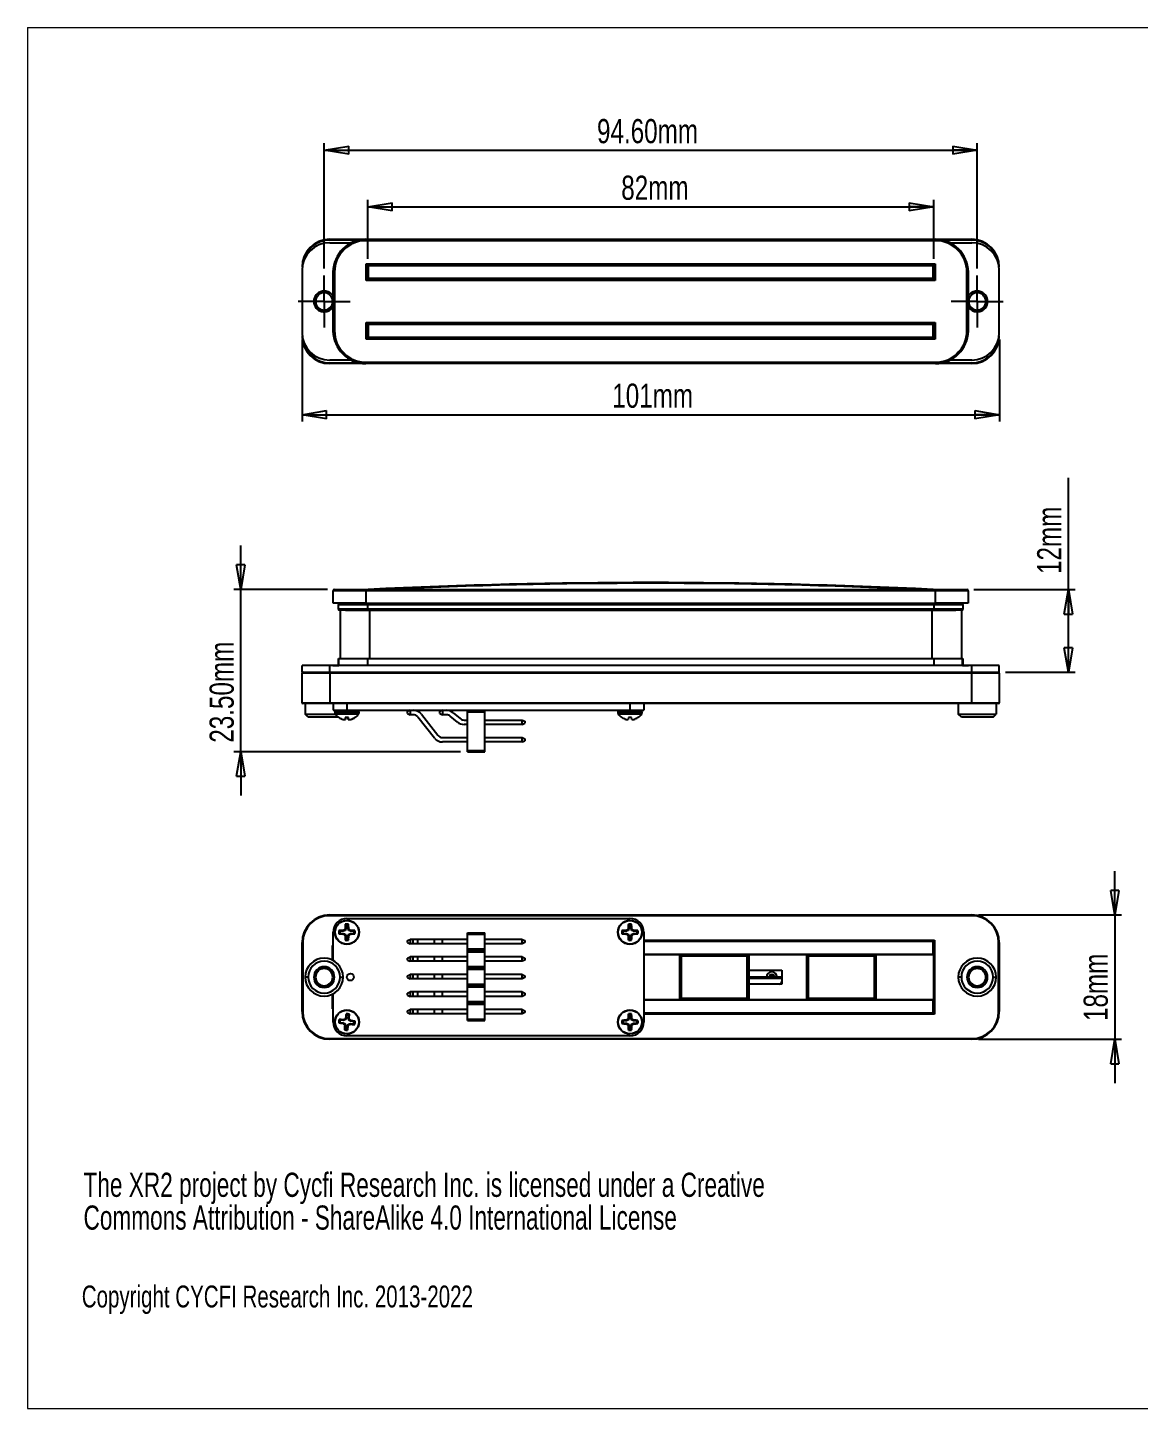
# Model space of a CAD drawing. Header units: millimetres. Extents: x 5 to 292, y 4 to 204.
# Drawn here: x 4.9 to 165.8, y 4.5 to 204.5 of the extents above; entities that cross this region are included whole.
import ezdxf

# ---------------------------------------------------------------- set-up
doc = ezdxf.new("R2010")
doc.units = ezdxf.units.MM
doc.layers.add('LAYER_1', color=179, linetype='Continuous')
doc.styles.add('SLDTEXTSTYLE0', font='TXT', dxfattribs={"width": 0.7})
doc.styles.add('SLDTEXTSTYLE1', font='TXT', dxfattribs={"width": 0.75})
doc.dimstyles.new('SLDDIMSTYLE0', dxfattribs={"dimtxt": 3.5, "dimasz": 3.556, "dimexe": 0, "dimexo": 0.0625, "dimgap": 0.875, "dimtad": 1, "dimrnd": 1e-09, "dimzin": 4, "dimdsep": 46, "dimtxsty": 'SLDTEXTSTYLE1', "dimblk1": 'CLOSED', "dimblk2": 'CLOSED', "dimsah": 1, "dimcen": 0.09, "dimadec": 0, "dimazin": 1, "dimtfac": 1, "dimtmove": 0, "dimatfit": 0, "dimldrblk": 'CLOSED', "dimfxl": 1, "dimfrac": 2, "dimtolj": 1, "dimtzin": 12, "dimarcsym": 0})
doc.dimstyles.new('SLDDIMSTYLE1', dxfattribs={"dimtxt": 3.5, "dimasz": 3.556, "dimexe": 0, "dimexo": 0.0625, "dimgap": 0.875, "dimtad": 1, "dimrnd": 1e-09, "dimzin": 12, "dimdsep": 46, "dimtxsty": 'SLDTEXTSTYLE1', "dimblk1": 'CLOSED', "dimblk2": 'CLOSED', "dimsah": 1, "dimcen": 0.09, "dimadec": 0, "dimazin": 3, "dimtfac": 1, "dimtofl": 0, "dimtmove": 0, "dimatfit": 3, "dimldrblk": 'CLOSED', "dimfxl": 1, "dimfrac": 2, "dimtolj": 1, "dimtzin": 12, "dimarcsym": 0})
doc.dimstyles.new('SLDDIMSTYLE2', dxfattribs={"dimtxt": 3.5, "dimasz": 3.556, "dimexe": 0, "dimexo": 0.0625, "dimgap": 0.875, "dimtad": 1, "dimrnd": 1e-09, "dimzin": 4, "dimdsep": 46, "dimtxsty": 'SLDTEXTSTYLE1', "dimblk1": 'CLOSED', "dimblk2": 'CLOSED', "dimsah": 1, "dimcen": 0.09, "dimadec": 0, "dimazin": 1, "dimtfac": 1, "dimtofl": 0, "dimtmove": 0, "dimatfit": 3, "dimldrblk": 'CLOSED', "dimfxl": 1, "dimfrac": 2, "dimtolj": 1, "dimtzin": 12, "dimarcsym": 0})
doc.dimstyles.new('SLDDIMSTYLE3', dxfattribs={"dimtxt": 3.5, "dimasz": 3.556, "dimexe": 0, "dimexo": 0.0625, "dimgap": 0.875, "dimtad": 1, "dimrnd": 1e-09, "dimzin": 12, "dimdsep": 46, "dimtxsty": 'SLDTEXTSTYLE1', "dimblk1": 'CLOSED', "dimblk2": 'CLOSED', "dimsah": 1, "dimcen": 0.09, "dimadec": 0, "dimazin": 3, "dimtfac": 1, "dimtmove": 0, "dimatfit": 0, "dimldrblk": 'CLOSED', "dimfxl": 1, "dimfrac": 2, "dimtolj": 1, "dimtzin": 12, "dimarcsym": 0})

# ---------------------------------------------------------------- blocks, each defined once
blk = doc.blocks.new('SW_NOTE_0')
at = {"layer": 'LAYER_1', "color": 0, "char_height": 3.5, "attachment_point": 1, "style": 'SLDTEXTSTYLE0'}
for s, insert in [('The XR2 project by Cycfi Research Inc. is licensed under a Creative', (0, 4.51)), ('Commons Attribution - ShareAlike 4.0 International License', (0, -0.24))]:
    blk.add_mtext(s, dxfattribs=dict(at, insert=insert))
blk = doc.blocks.new('_Closed')
at = {"color": 0, "linetype": 'ByBlock', "lineweight": -2}
for p, q in [((-1, 0.166667), (0, 0)), ((-1, 0.166667), (-1, -0.166667)), ((0, 0), (-1, -0.166667)), ((0, 0), (-1, 0))]:
    blk.add_line(p, q, dxfattribs=at)
blk = doc.blocks.new('_D')
at = {"layer": 'LAYER_1'}
for p, q in [((35.79, 123.1), (35.79, 129.45)), ((48.38, 123.1), (34.79, 123.1)), ((35.79, 99.6), (35.79, 123.1)), ((67.65, 99.6), (34.79, 99.6)), ((35.79, 99.6), (35.79, 93.25))]:
    blk.add_line(p, q, dxfattribs=at)
at = {"layer": 'LAYER_1', "xscale": 3.556, "yscale": 3.556}
for p, rotation in [((35.79, 123.1), 270), ((35.79, 99.6), 90)]:
    blk.add_blockref('_Closed', p, dxfattribs=dict(at, rotation=rotation))
at = {"layer": 'LAYER_1', "insert": (31.28, 100.9), "char_height": 3.5, "attachment_point": 1, "rotation": 90, "style": 'SLDTEXTSTYLE1'}
blk.add_mtext('23.50mm', dxfattribs=at)
blk = doc.blocks.new('_D_1')
at = {"layer": 'LAYER_1'}
for p, q in [((155.68, 123.1), (155.68, 139.26)), ((141.98, 123.1), (156.68, 123.1)), ((155.68, 111.1), (155.68, 123.1)), ((146.58, 111.1), (156.68, 111.1))]:
    blk.add_line(p, q, dxfattribs=at)
at = {"layer": 'LAYER_1', "xscale": 3.556, "yscale": 3.556}
for p, rotation in [((155.68, 123.1), 90), ((155.68, 111.1), 270)]:
    blk.add_blockref('_Closed', p, dxfattribs=dict(at, rotation=rotation))
at = {"layer": 'LAYER_1', "insert": (151.16, 125.34), "char_height": 3.5, "attachment_point": 1, "rotation": 90, "style": 'SLDTEXTSTYLE1'}
blk.add_mtext('12mm', dxfattribs=at)
blk = doc.blocks.new('_D_2')
at = {"layer": 'LAYER_1'}
for p, q in [((47.88, 169.57), (47.88, 187.73)), ((47.88, 186.73), (142.48, 186.73)), ((142.48, 169.57), (142.48, 187.73))]:
    blk.add_line(p, q, dxfattribs=at)
at = {"layer": 'LAYER_1', "xscale": 3.556, "yscale": 3.556, "rotation": 180}
blk.add_blockref('_Closed', (47.88, 186.73, -4.2), dxfattribs=at)
at = {"layer": 'LAYER_1', "xscale": 3.556, "yscale": 3.556}
blk.add_blockref('_Closed', (142.48, 186.73, -4.2), dxfattribs=at)
at = {"layer": 'LAYER_1', "insert": (87.4, 191.24), "char_height": 3.5, "attachment_point": 1, "style": 'SLDTEXTSTYLE1'}
blk.add_mtext('94.60mm', dxfattribs=at)
blk = doc.blocks.new('_D_3')
at = {"layer": 'LAYER_1'}
for p, q in [((54.18, 170.97), (54.18, 179.53)), ((54.18, 178.53), (136.18, 178.53)), ((136.18, 170.97), (136.18, 179.53))]:
    blk.add_line(p, q, dxfattribs=at)
at = {"layer": 'LAYER_1', "xscale": 3.556, "yscale": 3.556, "rotation": 180}
blk.add_blockref('_Closed', (54.18, 178.53, -4.2), dxfattribs=at)
at = {"layer": 'LAYER_1', "xscale": 3.556, "yscale": 3.556}
blk.add_blockref('_Closed', (136.18, 178.53, -4.2), dxfattribs=at)
at = {"layer": 'LAYER_1', "insert": (90.91, 183.04), "char_height": 3.5, "attachment_point": 1, "style": 'SLDTEXTSTYLE1'}
blk.add_mtext('82mm', dxfattribs=at)
blk = doc.blocks.new('_D_4')
at = {"layer": 'LAYER_1'}
for p, q in [((44.68, 159.32), (44.68, 147.41)), ((145.68, 159.32), (145.68, 147.41)), ((44.68, 148.41), (145.68, 148.41))]:
    blk.add_line(p, q, dxfattribs=at)
at = {"layer": 'LAYER_1', "xscale": 3.556, "yscale": 3.556, "rotation": 180}
blk.add_blockref('_Closed', (44.68, 148.41, -4.2), dxfattribs=at)
at = {"layer": 'LAYER_1', "xscale": 3.556, "yscale": 3.556}
blk.add_blockref('_Closed', (145.68, 148.41, -4.2), dxfattribs=at)
at = {"layer": 'LAYER_1', "insert": (89.61, 152.92), "char_height": 3.5, "attachment_point": 1, "style": 'SLDTEXTSTYLE1'}
blk.add_mtext('101mm', dxfattribs=at)
blk = doc.blocks.new('SW_CENTERMARKSYMBOL_0')
at = {"layer": 'LAYER_1', "color": 0}
for p, q in [((0, 2.5), (0, 3.75)), ((0, 0), (0, 2.5)), ((-2.5, 0), (-3.75, 0)), ((0, 0), (-2.5, 0)), ((0, 0), (0, -2.5)), ((0, 0), (2.5, 0)), ((2.5, 0), (3.75, 0)), ((0, -2.5), (0, -3.75))]:
    blk.add_line(p, q, dxfattribs=at)
blk = doc.blocks.new('SW_CENTERMARKSYMBOL_1')
at = {"layer": 'LAYER_1', "color": 0}
for p, q in [((0, 2.5), (0, 3.75)), ((0, 0), (0, 2.5)), ((-2.5, 0), (-3.75, 0)), ((0, 0), (-2.5, 0)), ((0, 0), (0, -2.5)), ((0, 0), (2.5, 0)), ((2.5, 0), (3.75, 0)), ((0, -2.5), (0, -3.75))]:
    blk.add_line(p, q, dxfattribs=at)
blk = doc.blocks.new('_D_5')
at = {"layer": 'LAYER_1'}
for p, q in [((162.4, 75.95), (162.4, 82.3)), ((142.68, 75.95), (163.4, 75.95)), ((162.4, 75.95), (162.4, 57.95)), ((142.68, 57.95), (163.4, 57.95)), ((162.4, 57.95), (162.4, 51.6))]:
    blk.add_line(p, q, dxfattribs=at)
at = {"layer": 'LAYER_1', "xscale": 3.556, "yscale": 3.556}
for p, rotation in [((162.4, 75.95, 4.2), 270), ((162.4, 57.95, 4.2), 90)]:
    blk.add_blockref('_Closed', p, dxfattribs=dict(at, rotation=rotation))
at = {"layer": 'LAYER_1', "insert": (157.89, 60.59), "char_height": 3.5, "attachment_point": 1, "rotation": 90, "style": 'SLDTEXTSTYLE1'}
blk.add_mtext('18mm', dxfattribs=at)

msp = doc.modelspace()

# ---------------------------------------------------------------- linework, layer by layer
at = {"color": 7, "linetype": 'Continuous', "lineweight": 18}
for p, q in [((4.92, 204.48), (291.92, 204.48)), ((4.92, 204.48), (4.92, 4.48)), ((4.92, 4.48), (291.92, 4.48))]:
    msp.add_line(p, q, dxfattribs=at)
at = {"color": 7, "linetype": 'Continuous', "lineweight": 25}
for p, q in [((48.676, 173.817), (48.676, 173.717)), ((48.676, 173.817), (53.926, 173.817)), ((48.676, 173.317), (51.805, 173.317)), ((53.926, 173.817), (136.426, 173.817)), ((53.926, 173.817), (53.926, 173.617)), ((136.426, 173.617), (53.926, 173.617)), ((136.426, 173.817), (136.426, 173.617)), ((136.426, 173.817), (141.676, 173.817)), ((138.547, 173.317), (141.676, 173.317)), ((141.676, 173.817), (141.676, 173.717)), ((53.976, 167.867), (53.976, 170.267)), ((53.976, 170.267), (136.376, 170.267)), ((53.976, 170.267), (54.176, 170.067)), ((54.276, 170.067), (54.176, 170.067)), ((54.176, 170.067), (54.176, 169.967)), ((54.276, 170.067), (136.076, 170.067)), ((136.176, 170.067), (136.076, 170.067)), ((136.376, 170.267), (136.176, 170.067)), ((136.176, 169.967), (136.176, 170.067)), ((136.376, 170.267), (136.376, 167.867)), ((44.676, 169.317), (44.676, 160.317)), ((49.176, 169.067), (49.376, 169.067)), ((49.176, 160.567), (49.176, 169.067)), ((49.376, 169.067), (49.376, 160.567)), ((54.176, 168.067), (53.976, 167.867)), ((54.271, 169.967), (54.176, 169.967)), ((54.176, 168.167), (54.176, 169.967)), ((54.176, 168.167), (54.176, 168.067)), ((54.271, 168.167), (54.176, 168.167)), ((54.176, 168.067), (54.276, 168.067)), ((136.081, 169.967), (54.271, 169.967)), ((54.271, 169.967), (54.271, 168.167)), ((54.271, 168.167), (136.081, 168.167)), ((136.076, 168.067), (54.276, 168.067)), ((136.076, 168.067), (136.176, 168.067)), ((136.081, 168.167), (136.081, 169.967)), ((136.176, 169.967), (136.081, 169.967)), ((136.176, 168.167), (136.081, 168.167)), ((136.176, 169.967), (136.176, 168.167)), ((136.176, 168.067), (136.176, 168.167)), ((136.176, 168.067), (136.376, 167.867)), ((140.976, 160.567), (140.976, 169.067)), ((140.976, 169.067), (141.176, 169.067)), ((141.176, 169.067), (141.176, 160.567)), ((145.676, 160.317), (145.676, 169.317)), ((136.376, 167.867), (53.976, 167.867)), ((46.376, 164.817), (46.376, 164.817)), ((143.976, 164.817), (143.976, 164.817)), ((49.176, 160.567), (49.376, 160.567)), ((53.976, 159.367), (53.976, 161.767)), ((53.976, 161.767), (136.376, 161.767)), ((53.976, 161.767), (54.176, 161.567)), ((54.176, 161.567), (54.176, 161.467)), ((54.276, 161.567), (54.176, 161.567)), ((54.176, 161.467), (54.271, 161.467)), ((54.176, 159.667), (54.176, 161.467)), ((54.271, 161.467), (54.271, 159.667)), ((136.081, 161.467), (54.271, 161.467)), ((54.276, 161.567), (136.076, 161.567)), ((136.176, 161.567), (136.076, 161.567)), ((136.081, 159.667), (136.081, 161.467)), ((136.081, 161.467), (136.176, 161.467)), ((136.376, 161.767), (136.176, 161.567)), ((136.176, 161.467), (136.176, 161.567)), ((136.176, 161.467), (136.176, 159.667)), ((136.376, 161.767), (136.376, 159.367)), ((140.976, 160.567), (141.176, 160.567)), ((54.176, 159.567), (53.976, 159.367)), ((136.376, 159.367), (53.976, 159.367)), ((54.176, 159.667), (54.176, 159.567)), ((54.176, 159.667), (54.271, 159.667)), ((54.176, 159.567), (54.276, 159.567)), ((54.271, 159.667), (136.081, 159.667)), ((136.076, 159.567), (54.276, 159.567)), ((136.076, 159.567), (136.176, 159.567)), ((136.081, 159.667), (136.176, 159.667)), ((136.176, 159.567), (136.176, 159.667)), ((136.176, 159.567), (136.376, 159.367)), ((51.805, 156.317), (48.676, 156.317)), ((53.926, 156.017), (136.426, 156.017)), ((53.926, 156.017), (53.926, 155.817)), ((136.426, 156.017), (136.426, 155.817)), ((141.676, 156.317), (138.547, 156.317)), ((48.676, 155.917), (48.676, 155.817)), ((53.926, 155.817), (48.676, 155.817)), ((136.426, 155.817), (53.926, 155.817)), ((141.676, 155.817), (136.426, 155.817)), ((141.676, 155.917), (141.676, 155.817)), ((49.176, 121.096), (49.176, 122.896)), ((53.926, 122.896), (49.176, 122.896)), ((49.376, 123.096), (53.926, 123.096)), ((53.926, 123.096), (136.426, 123.096)), ((53.926, 123.096), (53.926, 122.896)), ((53.926, 122.896), (53.926, 121.096)), ((136.426, 122.896), (53.926, 122.896)), ((136.426, 123.096), (136.426, 122.896)), ((136.426, 123.096), (140.976, 123.096)), ((136.426, 121.096), (136.426, 122.896)), ((141.176, 122.896), (136.426, 122.896)), ((141.176, 122.896), (141.176, 121.096)), ((53.926, 121.096), (49.176, 121.096)), ((49.926, 120.896), (49.926, 120.296)), ((50.981, 120.096), (50.126, 120.096)), ((50.176, 120.096), (50.176, 113.106)), ((50.981, 120.096), (54.426, 120.096)), ((53.926, 121.096), (136.426, 121.096)), ((54.176, 121.096), (54.176, 120.896)), ((136.176, 120.896), (54.176, 120.896)), ((54.176, 120.896), (54.176, 120.296)), ((54.176, 120.296), (136.176, 120.296)), ((54.176, 120.096), (54.176, 120.296)), ((54.426, 120.096), (54.426, 113.096)), ((54.426, 120.096), (135.926, 120.096)), ((135.926, 120.096), (135.926, 113.096)), ((135.926, 120.096), (139.371, 120.096)), ((136.176, 120.896), (136.176, 121.096)), ((136.176, 120.896), (136.176, 120.296)), ((136.176, 120.296), (136.176, 120.096)), ((141.176, 121.096), (136.426, 121.096)), ((140.226, 120.096), (139.371, 120.096)), ((140.176, 120.096), (140.176, 113.106)), ((140.426, 120.296), (140.426, 120.896)), ((44.676, 111.096), (44.676, 112.096)), ((48.676, 112.096), (44.676, 112.096)), ((48.676, 111.096), (48.676, 112.096)), ((141.676, 112.096), (48.676, 112.096)), ((49.126, 112.106), (49.126, 112.096)), ((49.126, 112.106), (49.926, 112.106)), ((49.926, 112.106), (50.021, 112.106)), ((49.943, 112.106), (49.943, 113.106)), ((49.943, 113.106), (49.994, 113.106)), ((54.176, 113.046), (49.943, 113.046)), ((49.943, 113.046), (49.943, 112.146)), ((49.943, 112.146), (54.176, 112.146)), ((49.994, 112.106), (49.994, 113.106)), ((49.994, 113.106), (50.234, 113.106)), ((50.044, 113.096), (53.456, 113.096)), ((53.456, 113.096), (54.426, 113.096)), ((54.176, 113.046), (54.176, 113.096)), ((136.176, 113.046), (54.176, 113.046)), ((54.176, 113.046), (54.176, 112.146)), ((54.176, 112.146), (136.176, 112.146)), ((54.176, 112.096), (54.176, 112.146)), ((54.426, 113.096), (135.926, 113.096)), ((135.926, 113.096), (136.896, 113.096)), ((136.176, 113.046), (136.176, 113.096)), ((136.176, 113.046), (136.176, 112.146)), ((140.409, 113.046), (136.176, 113.046)), ((136.176, 112.096), (136.176, 112.146)), ((136.176, 112.146), (140.409, 112.146)), ((136.896, 113.096), (140.308, 113.096)), ((140.118, 113.106), (140.358, 113.106)), ((140.331, 112.106), (141.226, 112.106)), ((140.358, 112.106), (140.358, 113.106)), ((140.358, 113.106), (140.409, 113.106)), ((140.409, 113.106), (140.409, 112.106)), ((140.409, 112.146), (140.409, 113.046)), ((141.226, 112.096), (141.226, 112.106)), ((141.676, 111.096), (141.676, 112.096)), ((145.676, 112.096), (141.676, 112.096)), ((145.676, 111.096), (145.676, 112.096)), ((44.814, 111.096), (44.676, 111.096)), ((48.676, 110.996), (44.676, 110.996)), ((44.676, 106.696), (44.676, 110.996)), ((44.814, 111.096), (48.676, 111.096)), ((48.676, 111.096), (141.676, 111.096)), ((48.676, 111.096), (48.676, 110.996)), ((141.676, 110.996), (48.676, 110.996)), ((48.676, 110.996), (48.676, 106.696)), ((141.676, 111.096), (145.538, 111.096)), ((141.676, 111.096), (141.676, 110.996)), ((145.676, 110.996), (141.676, 110.996)), ((141.676, 106.696), (141.676, 110.996)), ((145.676, 111.096), (145.538, 111.096)), ((145.676, 110.996), (145.676, 106.696)), ((44.676, 106.696), (48.676, 106.696)), ((48.676, 106.596), (44.776, 106.596)), ((45.126, 106.596), (45.126, 105.046)), ((48.676, 106.596), (48.676, 106.696)), ((48.676, 106.696), (141.676, 106.696)), ((141.676, 106.596), (48.676, 106.596)), ((49.176, 106.596), (49.176, 105.596)), ((51.176, 106.596), (51.176, 105.596)), ((92.176, 106.596), (92.176, 105.596)), ((94.176, 106.596), (94.176, 105.596)), ((139.726, 106.596), (139.726, 105.046)), ((141.676, 106.596), (141.676, 106.696)), ((141.676, 106.696), (145.676, 106.696)), ((145.576, 106.596), (141.676, 106.596)), ((145.226, 106.596), (145.226, 105.046)), ((45.126, 105.046), (49.488, 105.046)), ((45.576, 104.596), (45.126, 105.046)), ((49.943, 104.596), (45.576, 104.596)), ((49.176, 105.596), (51.176, 105.596)), ((49.426, 105.396), (49.426, 105.196)), ((50.016, 104.561), (49.993, 104.561)), ((50.608, 104.29), (50.607, 104.283)), ((50.797, 104.256), (50.797, 104.252)), ((50.944, 104.561), (50.919, 104.283)), ((51.408, 104.561), (50.944, 104.561)), ((51.176, 105.596), (92.176, 105.596)), ((51.346, 104.561), (51.37, 104.283)), ((51.433, 104.283), (51.408, 104.561)), ((51.477, 104.265), (51.478, 104.252)), ((52.359, 104.561), (52.336, 104.561)), ((52.926, 105.196), (52.926, 105.396)), ((60.339, 105.596), (59.939, 105.409)), ((59.939, 105.142), (59.939, 105.409)), ((59.939, 105.142), (60.339, 104.956)), ((60.339, 105.596), (60.339, 104.956)), ((60.789, 104.956), (60.339, 104.956)), ((63.844, 101.582), (61.467, 104.625)), ((61.971, 105.019), (64.349, 101.976)), ((65.039, 105.596), (64.639, 105.409)), ((64.639, 105.142), (64.639, 105.409)), ((64.639, 105.142), (65.039, 104.956)), ((65.039, 105.596), (65.039, 104.956)), ((65.596, 104.956), (65.039, 104.956)), ((67.171, 103.897), (66.148, 104.755)), ((66.56, 105.245), (67.582, 104.387)), ((68.135, 104.186), (68.655, 104.186)), ((68.655, 105.396), (68.655, 105.596)), ((68.655, 105.396), (71.155, 105.396)), ((68.655, 99.796), (68.655, 105.396)), ((71.155, 105.396), (71.155, 105.596)), ((71.155, 99.796), (71.155, 105.396)), ((71.155, 104.186), (76.539, 104.186)), ((76.539, 103.546), (76.539, 104.186)), ((76.539, 104.186), (76.939, 103.999)), ((90.426, 105.396), (90.426, 105.196)), ((91.016, 104.561), (90.993, 104.561)), ((91.944, 104.561), (91.919, 104.283)), ((92.408, 104.561), (91.944, 104.561)), ((92.176, 105.596), (94.176, 105.596)), ((92.433, 104.283), (92.408, 104.561)), ((93.359, 104.561), (93.336, 104.561)), ((93.926, 105.196), (93.926, 105.396)), ((140.176, 104.596), (139.726, 105.046)), ((139.726, 105.046), (145.226, 105.046)), ((144.776, 104.596), (140.176, 104.596)), ((144.776, 104.596), (145.226, 105.046)), ((68.655, 103.546), (68.135, 103.546)), ((76.539, 103.546), (71.155, 103.546)), ((76.539, 103.546), (76.939, 103.732)), ((76.939, 103.999), (76.939, 103.732)), ((65.026, 101.646), (68.655, 101.646)), ((68.655, 101.006), (65.026, 101.006)), ((71.155, 101.646), (76.539, 101.646)), ((76.539, 101.006), (71.155, 101.006)), ((76.539, 101.006), (76.539, 101.646)), ((76.539, 101.646), (76.939, 101.459)), ((76.539, 101.006), (76.939, 101.192)), ((76.939, 101.459), (76.939, 101.192)), ((68.655, 99.596), (68.655, 99.796)), ((68.655, 99.796), (71.155, 99.796)), ((68.655, 99.596), (71.155, 99.596)), ((71.155, 99.596), (71.155, 99.796)), ((48.676, 75.846), (48.676, 75.946)), ((48.676, 75.946), (141.676, 75.946)), ((141.676, 75.846), (48.676, 75.846)), ((51.01, 74.483), (50.944, 74.606)), ((51.01, 74.483), (51.01, 73.971)), ((51.176, 75.446), (92.176, 75.446)), ((51.342, 74.483), (51.408, 74.606)), ((51.342, 73.971), (51.342, 74.483)), ((92.01, 74.483), (91.944, 74.606)), ((92.01, 74.483), (92.01, 73.971)), ((92.342, 74.483), (92.408, 74.606)), ((92.342, 73.971), (92.342, 74.483)), ((141.676, 75.846), (141.676, 75.946)), ((49.176, 69.37), (49.176, 73.446)), ((50.139, 73.612), (50.016, 73.679)), ((50.139, 73.28), (50.016, 73.214)), ((50.651, 73.612), (50.139, 73.612)), ((50.139, 73.28), (50.651, 73.28)), ((50.651, 73.612), (50.633, 73.703)), ((50.651, 73.28), (50.633, 73.19)), ((50.905, 73.718), (50.651, 73.612)), ((50.651, 73.28), (50.905, 73.175)), ((50.905, 73.718), (50.833, 73.789)), ((50.905, 73.175), (50.833, 73.104)), ((51.01, 73.971), (50.905, 73.718)), ((50.905, 73.175), (51.01, 72.921)), ((51.01, 73.971), (50.919, 73.989)), ((51.01, 72.921), (50.919, 72.903)), ((51.01, 72.409), (50.944, 72.286)), ((51.01, 72.921), (51.01, 72.409)), ((51.342, 73.971), (51.433, 73.989)), ((51.447, 73.718), (51.342, 73.971)), ((51.342, 72.921), (51.447, 73.175)), ((51.342, 72.921), (51.433, 72.903)), ((51.342, 72.409), (51.342, 72.921)), ((51.342, 72.409), (51.408, 72.286)), ((51.447, 73.718), (51.518, 73.789)), ((51.701, 73.612), (51.447, 73.718)), ((51.447, 73.175), (51.701, 73.28)), ((51.447, 73.175), (51.518, 73.104)), ((51.701, 73.612), (51.719, 73.703)), ((52.213, 73.612), (51.701, 73.612)), ((51.701, 73.28), (51.719, 73.19)), ((51.701, 73.28), (52.213, 73.28)), ((52.213, 73.612), (52.336, 73.679)), ((52.213, 73.28), (52.336, 73.214)), ((59.939, 72.232), (60.339, 72.418)), ((59.939, 71.965), (59.939, 72.232)), ((60.339, 72.418), (60.339, 71.778)), ((60.789, 72.418), (60.339, 72.418)), ((60.789, 71.778), (60.789, 72.418)), ((61.467, 72.418), (60.789, 72.418)), ((61.467, 71.778), (61.467, 72.418)), ((63.844, 72.418), (61.467, 72.418)), ((63.844, 71.778), (63.844, 72.418)), ((65.026, 72.418), (63.844, 72.418)), ((65.026, 71.778), (65.026, 72.418)), ((68.655, 72.418), (65.026, 72.418)), ((68.655, 73.368), (71.155, 73.368)), ((68.655, 73.168), (68.655, 73.368)), ((68.655, 73.168), (71.155, 73.168)), ((68.655, 71.028), (68.655, 73.168)), ((71.155, 73.168), (71.155, 73.368)), ((71.155, 71.028), (71.155, 73.168)), ((76.539, 72.418), (71.155, 72.418)), ((76.539, 71.778), (76.539, 72.418)), ((76.539, 72.418), (76.939, 72.232)), ((76.939, 72.232), (76.939, 71.965)), ((91.139, 73.612), (91.016, 73.679)), ((91.139, 73.28), (91.016, 73.214)), ((91.651, 73.612), (91.139, 73.612)), ((91.139, 73.28), (91.651, 73.28)), ((91.651, 73.612), (91.633, 73.703)), ((91.651, 73.28), (91.633, 73.19)), ((91.905, 73.718), (91.651, 73.612)), ((91.651, 73.28), (91.905, 73.175)), ((91.905, 73.718), (91.833, 73.789)), ((91.905, 73.175), (91.833, 73.104)), ((92.01, 73.971), (91.905, 73.718)), ((91.905, 73.175), (92.01, 72.921)), ((92.01, 73.971), (91.919, 73.989)), ((92.01, 72.921), (91.919, 72.903)), ((92.01, 72.409), (91.944, 72.286)), ((92.01, 72.921), (92.01, 72.409)), ((92.342, 73.971), (92.433, 73.989)), ((92.447, 73.718), (92.342, 73.971)), ((92.342, 72.921), (92.447, 73.175)), ((92.342, 72.921), (92.433, 72.903)), ((92.342, 72.409), (92.342, 72.921)), ((92.342, 72.409), (92.408, 72.286)), ((92.447, 73.718), (92.518, 73.789)), ((92.701, 73.612), (92.447, 73.718)), ((92.447, 73.175), (92.701, 73.28)), ((92.447, 73.175), (92.518, 73.104)), ((92.701, 73.612), (92.719, 73.703)), ((93.213, 73.612), (92.701, 73.612)), ((92.701, 73.28), (92.719, 73.19)), ((92.701, 73.28), (93.213, 73.28)), ((93.213, 73.612), (93.336, 73.679)), ((93.213, 73.28), (93.336, 73.214)), ((94.176, 73.446), (94.176, 60.446)), ((136.176, 72.196), (94.176, 72.196)), ((136.076, 72.196), (136.076, 72.096)), ((136.076, 70.296), (136.076, 72.096)), ((136.176, 72.096), (136.076, 72.096)), ((136.276, 72.296), (136.176, 72.196)), ((136.176, 61.696), (136.176, 72.196)), ((136.276, 72.296), (136.276, 61.596)), ((44.676, 61.946), (44.676, 71.946)), ((44.776, 71.946), (44.676, 71.946)), ((44.776, 71.946), (44.776, 61.946)), ((49.176, 71.446), (49.076, 71.546)), ((59.939, 71.965), (60.339, 71.778)), ((60.789, 71.778), (60.339, 71.778)), ((61.467, 71.778), (60.789, 71.778)), ((63.844, 71.778), (61.467, 71.778)), ((65.026, 71.778), (63.844, 71.778)), ((68.655, 71.778), (65.026, 71.778)), ((68.655, 71.028), (71.155, 71.028)), ((68.655, 70.828), (68.655, 71.028)), ((68.655, 70.828), (71.155, 70.828)), ((68.655, 70.628), (68.655, 70.828)), ((68.655, 70.628), (71.155, 70.628)), ((68.655, 68.488), (68.655, 70.628)), ((76.539, 71.778), (71.155, 71.778)), ((71.155, 70.828), (71.155, 71.028)), ((71.155, 70.628), (71.155, 70.828)), ((71.155, 68.488), (71.155, 70.628)), ((76.939, 71.965), (76.539, 71.778)), ((99.376, 70.196), (94.176, 70.196)), ((99.376, 63.696), (99.376, 70.196)), ((99.376, 70.196), (99.576, 69.996)), ((99.376, 70.196), (109.376, 70.196)), ((109.176, 69.996), (109.376, 70.196)), ((117.776, 70.196), (109.376, 70.196)), ((109.376, 70.196), (109.376, 63.696)), ((117.776, 63.696), (117.776, 70.196)), ((117.776, 70.196), (117.976, 69.996)), ((117.776, 70.196), (127.776, 70.196)), ((127.576, 69.996), (127.776, 70.196)), ((136.076, 70.196), (127.776, 70.196)), ((127.776, 70.196), (127.776, 63.696)), ((136.076, 70.196), (136.076, 70.296)), ((136.176, 70.296), (136.076, 70.296)), ((136.176, 70.196), (136.076, 70.196)), ((145.576, 61.946), (145.576, 71.946)), ((145.676, 71.946), (145.576, 71.946)), ((145.676, 71.946), (145.676, 61.946)), ((59.939, 69.692), (60.339, 69.878)), ((59.939, 69.425), (59.939, 69.692)), ((59.939, 69.425), (60.339, 69.238)), ((60.339, 69.878), (60.339, 69.238)), ((60.789, 69.878), (60.339, 69.878)), ((60.789, 69.238), (60.339, 69.238)), ((60.789, 69.238), (60.789, 69.878)), ((61.467, 69.878), (60.789, 69.878)), ((61.467, 69.238), (60.789, 69.238)), ((61.467, 69.238), (61.467, 69.878)), ((63.844, 69.878), (61.467, 69.878)), ((63.844, 69.238), (61.467, 69.238)), ((63.844, 69.238), (63.844, 69.878)), ((65.026, 69.878), (63.844, 69.878)), ((65.026, 69.238), (63.844, 69.238)), ((65.026, 69.238), (65.026, 69.878)), ((68.655, 69.878), (65.026, 69.878)), ((68.655, 69.238), (65.026, 69.238)), ((68.655, 68.488), (71.155, 68.488)), ((68.655, 68.288), (68.655, 68.488)), ((68.655, 68.288), (71.155, 68.288)), ((68.655, 68.088), (68.655, 68.288)), ((68.655, 68.088), (71.155, 68.088)), ((68.655, 65.948), (68.655, 68.088)), ((76.539, 69.878), (71.155, 69.878)), ((76.539, 69.238), (71.155, 69.238)), ((71.155, 68.288), (71.155, 68.488)), ((71.155, 68.088), (71.155, 68.288)), ((71.155, 65.948), (71.155, 68.088)), ((76.539, 69.238), (76.539, 69.878)), ((76.539, 69.878), (76.939, 69.692)), ((76.939, 69.425), (76.539, 69.238)), ((76.939, 69.692), (76.939, 69.425)), ((99.576, 69.996), (99.576, 63.896)), ((109.176, 69.996), (99.576, 69.996)), ((109.176, 63.896), (109.176, 69.996)), ((117.976, 69.996), (117.976, 63.896)), ((127.576, 69.996), (117.976, 69.996)), ((127.576, 63.896), (127.576, 69.996)), ((45.576, 66.946), (45.126, 66.946)), ((46.394, 66.946), (46.376, 66.946)), ((49.358, 66.946), (49.376, 66.946)), ((50.176, 66.946), (50.626, 66.946)), ((59.939, 67.152), (60.339, 67.338)), ((59.939, 66.885), (59.939, 67.152)), ((59.939, 66.885), (60.339, 66.698)), ((60.339, 67.338), (60.339, 66.698)), ((60.789, 67.338), (60.339, 67.338)), ((60.789, 66.698), (60.339, 66.698)), ((60.789, 66.698), (60.789, 67.338)), ((61.467, 67.338), (60.789, 67.338)), ((61.467, 66.698), (60.789, 66.698)), ((61.467, 66.698), (61.467, 67.338)), ((63.844, 67.338), (61.467, 67.338)), ((63.844, 66.698), (61.467, 66.698)), ((63.844, 66.698), (63.844, 67.338)), ((65.026, 67.338), (63.844, 67.338)), ((65.026, 66.698), (63.844, 66.698)), ((65.026, 66.698), (65.026, 67.338)), ((68.655, 67.338), (65.026, 67.338)), ((68.655, 66.698), (65.026, 66.698)), ((76.539, 67.338), (71.155, 67.338)), ((76.539, 66.698), (71.155, 66.698)), ((76.539, 66.698), (76.539, 67.338)), ((76.539, 67.338), (76.939, 67.152)), ((76.939, 66.885), (76.539, 66.698)), ((76.939, 67.152), (76.939, 66.885)), ((109.376, 67.946), (114.176, 67.946)), ((111.954, 66.946), (109.376, 66.946)), ((111.954, 66.936), (111.954, 66.946)), ((112.336, 66.936), (111.954, 66.936)), ((112.336, 66.936), (112.336, 66.946)), ((112.336, 66.946), (113.096, 66.946)), ((113.096, 66.936), (113.096, 66.946)), ((113.478, 66.936), (113.096, 66.936)), ((113.478, 66.936), (113.478, 66.946)), ((114.176, 66.946), (113.478, 66.946)), ((114.176, 67.946), (114.176, 65.946)), ((140.176, 66.946), (139.726, 66.946)), ((140.994, 66.946), (140.976, 66.946)), ((143.958, 66.946), (143.976, 66.946)), ((144.776, 66.946), (145.226, 66.946)), ((49.176, 60.446), (49.176, 64.523)), ((59.939, 64.612), (60.339, 64.798)), ((59.939, 64.345), (59.939, 64.612)), ((59.939, 64.345), (60.339, 64.158)), ((60.339, 64.798), (60.339, 64.158)), ((60.789, 64.798), (60.339, 64.798)), ((60.789, 64.158), (60.339, 64.158)), ((60.789, 64.158), (60.789, 64.798)), ((61.467, 64.798), (60.789, 64.798)), ((61.467, 64.158), (60.789, 64.158)), ((61.467, 64.158), (61.467, 64.798)), ((63.844, 64.798), (61.467, 64.798)), ((63.844, 64.158), (61.467, 64.158)), ((63.844, 64.158), (63.844, 64.798)), ((65.026, 64.798), (63.844, 64.798)), ((65.026, 64.158), (63.844, 64.158)), ((65.026, 64.158), (65.026, 64.798)), ((68.655, 64.798), (65.026, 64.798)), ((68.655, 64.158), (65.026, 64.158)), ((68.655, 65.948), (71.155, 65.948)), ((68.655, 65.748), (68.655, 65.948)), ((68.655, 65.748), (71.155, 65.748)), ((68.655, 65.548), (68.655, 65.748)), ((68.655, 65.548), (71.155, 65.548)), ((68.655, 63.408), (68.655, 65.548)), ((71.155, 65.748), (71.155, 65.948)), ((71.155, 65.548), (71.155, 65.748)), ((71.155, 63.408), (71.155, 65.548)), ((76.539, 64.798), (71.155, 64.798)), ((76.539, 64.158), (71.155, 64.158)), ((76.539, 64.158), (76.539, 64.798)), ((76.539, 64.798), (76.939, 64.612)), ((76.939, 64.345), (76.539, 64.158)), ((76.939, 64.612), (76.939, 64.345)), ((114.176, 65.946), (109.376, 65.946)), ((49.176, 62.446), (49.076, 62.346)), ((59.939, 62.072), (60.339, 62.258)), ((59.939, 61.805), (59.939, 62.072)), ((60.339, 62.258), (60.339, 61.618)), ((60.789, 62.258), (60.339, 62.258)), ((60.789, 61.618), (60.789, 62.258)), ((61.467, 62.258), (60.789, 62.258)), ((61.467, 61.618), (61.467, 62.258)), ((63.844, 62.258), (61.467, 62.258)), ((63.844, 61.618), (63.844, 62.258)), ((65.026, 62.258), (63.844, 62.258)), ((65.026, 61.618), (65.026, 62.258)), ((68.655, 62.258), (65.026, 62.258)), ((68.655, 63.408), (71.155, 63.408)), ((68.655, 63.208), (68.655, 63.408)), ((68.655, 63.208), (71.155, 63.208)), ((68.655, 63.008), (68.655, 63.208)), ((68.655, 60.868), (68.655, 63.008)), ((68.655, 63.008), (71.155, 63.008)), ((71.155, 63.208), (71.155, 63.408)), ((71.155, 63.008), (71.155, 63.208)), ((71.155, 60.868), (71.155, 63.008)), ((76.539, 62.258), (71.155, 62.258)), ((76.539, 61.618), (76.539, 62.258)), ((76.539, 62.258), (76.939, 62.072)), ((76.939, 62.072), (76.939, 61.805)), ((94.176, 63.696), (99.376, 63.696)), ((99.376, 63.696), (99.576, 63.896)), ((109.376, 63.696), (99.376, 63.696)), ((99.576, 63.896), (109.176, 63.896)), ((109.176, 63.896), (109.376, 63.696)), ((109.376, 63.696), (117.776, 63.696)), ((117.776, 63.696), (117.976, 63.896)), ((127.776, 63.696), (117.776, 63.696)), ((117.976, 63.896), (127.576, 63.896)), ((127.576, 63.896), (127.776, 63.696)), ((127.776, 63.696), (136.076, 63.696)), ((136.076, 63.696), (136.176, 63.696)), ((136.076, 63.596), (136.076, 63.696)), ((136.076, 61.796), (136.076, 63.596)), ((136.076, 63.596), (136.176, 63.596)), ((44.776, 61.946), (44.676, 61.946)), ((50.127, 60.398), (49.997, 60.346)), ((50.165, 60.728), (50.049, 60.808)), ((50.127, 60.398), (50.636, 60.34)), ((50.673, 60.671), (50.165, 60.728)), ((50.636, 60.34), (50.607, 60.253)), ((50.636, 60.34), (50.876, 60.207)), ((50.673, 60.671), (50.665, 60.762)), ((50.937, 60.746), (50.673, 60.671)), ((50.876, 60.207), (50.797, 60.145)), ((50.937, 60.746), (50.874, 60.825)), ((50.876, 60.207), (50.951, 59.943)), ((51.07, 60.987), (50.937, 60.746)), ((51.07, 60.987), (50.982, 61.015)), ((51.128, 61.495), (51.07, 60.987)), ((51.128, 61.495), (51.076, 61.625)), ((51.282, 59.906), (51.415, 60.146)), ((51.4, 60.949), (51.458, 61.458)), ((51.4, 60.949), (51.492, 60.957)), ((51.476, 60.685), (51.4, 60.949)), ((51.415, 60.146), (51.679, 60.222)), ((51.415, 60.146), (51.478, 60.067)), ((51.458, 61.458), (51.538, 61.573)), ((51.476, 60.685), (51.555, 60.748)), ((51.716, 60.552), (51.476, 60.685)), ((51.679, 60.222), (51.686, 60.13)), ((51.679, 60.222), (52.187, 60.164)), ((51.716, 60.552), (51.744, 60.64)), ((52.225, 60.494), (51.716, 60.552)), ((52.187, 60.164), (52.302, 60.084)), ((52.225, 60.494), (52.355, 60.546)), ((59.939, 61.805), (60.339, 61.618)), ((60.789, 61.618), (60.339, 61.618)), ((61.467, 61.618), (60.789, 61.618)), ((63.844, 61.618), (61.467, 61.618)), ((65.026, 61.618), (63.844, 61.618)), ((68.655, 61.618), (65.026, 61.618)), ((68.655, 60.868), (71.155, 60.868)), ((68.655, 60.668), (68.655, 60.868)), ((68.655, 60.668), (71.155, 60.668)), ((76.539, 61.618), (71.155, 61.618)), ((71.155, 60.668), (71.155, 60.868)), ((76.939, 61.805), (76.539, 61.618)), ((91.139, 60.612), (91.016, 60.679)), ((91.139, 60.28), (91.016, 60.214)), ((91.651, 60.612), (91.139, 60.612)), ((91.139, 60.28), (91.651, 60.28)), ((91.651, 60.612), (91.633, 60.703)), ((91.651, 60.28), (91.633, 60.19)), ((91.905, 60.718), (91.651, 60.612)), ((91.651, 60.28), (91.905, 60.175)), ((91.905, 60.718), (91.833, 60.789)), ((91.905, 60.175), (91.833, 60.104)), ((92.01, 60.971), (91.905, 60.718)), ((91.905, 60.175), (92.01, 59.921)), ((92.01, 60.971), (91.919, 60.989)), ((92.01, 61.483), (91.944, 61.606)), ((92.01, 61.483), (92.01, 60.971)), ((92.342, 61.483), (92.408, 61.606)), ((92.342, 60.971), (92.342, 61.483)), ((92.342, 60.971), (92.433, 60.989)), ((92.447, 60.718), (92.342, 60.971)), ((92.342, 59.921), (92.447, 60.175)), ((92.447, 60.718), (92.518, 60.789)), ((92.701, 60.612), (92.447, 60.718)), ((92.447, 60.175), (92.701, 60.28)), ((92.447, 60.175), (92.518, 60.104)), ((92.701, 60.612), (92.719, 60.703)), ((93.213, 60.612), (92.701, 60.612)), ((92.701, 60.28), (92.719, 60.19)), ((92.701, 60.28), (93.213, 60.28)), ((93.213, 60.612), (93.336, 60.679)), ((93.213, 60.28), (93.336, 60.214)), ((94.176, 61.696), (136.176, 61.696)), ((136.076, 61.796), (136.076, 61.696)), ((136.076, 61.796), (136.176, 61.796)), ((136.276, 61.596), (136.176, 61.696)), ((145.676, 61.946), (145.576, 61.946)), ((48.676, 58.046), (141.676, 58.046)), ((48.676, 57.946), (48.676, 58.046)), ((50.894, 59.435), (50.814, 59.32)), ((50.951, 59.943), (50.86, 59.936)), ((50.951, 59.943), (50.894, 59.435)), ((92.176, 58.446), (51.176, 58.446)), ((51.224, 59.397), (51.282, 59.906)), ((51.224, 59.397), (51.276, 59.267)), ((51.282, 59.906), (51.37, 59.878)), ((92.01, 59.921), (91.919, 59.903)), ((92.01, 59.409), (91.944, 59.286)), ((92.01, 59.921), (92.01, 59.409)), ((92.342, 59.921), (92.433, 59.903)), ((92.342, 59.409), (92.342, 59.921)), ((92.342, 59.409), (92.408, 59.286)), ((141.676, 57.946), (141.676, 58.046)), ((141.676, 57.946), (48.676, 57.946))]:
    msp.add_line(p, q, dxfattribs=at)
at = {"color": 8, "linetype": 'Continuous', "lineweight": 25}
for p, q in [((52.956, 173.717), (48.676, 173.717)), ((141.676, 173.717), (137.395, 173.717)), ((44.707, 169.817), (44.676, 169.817)), ((145.676, 169.817), (145.645, 169.817)), ((46.626, 164.817), (46.376, 164.817)), ((49.126, 164.817), (49.176, 164.817)), ((141.226, 164.817), (141.176, 164.817)), ((143.726, 164.817), (143.976, 164.817)), ((44.707, 159.817), (44.676, 159.817)), ((145.676, 159.817), (145.645, 159.817)), ((48.676, 155.917), (52.956, 155.917)), ((137.395, 155.917), (141.676, 155.917)), ((54.271, 123.096), (54.271, 123.1)), ((136.081, 123.1), (136.081, 123.096)), ((54.176, 120.896), (49.926, 120.896)), ((49.926, 120.296), (54.176, 120.296)), ((140.426, 120.896), (136.176, 120.896)), ((136.176, 120.296), (140.426, 120.296)), ((49.426, 105.396), (51.176, 105.396)), ((49.426, 105.196), (51.176, 105.196)), ((49.463, 105.08), (51.176, 105.08)), ((51.176, 105.396), (52.926, 105.396)), ((51.176, 105.196), (52.926, 105.196)), ((51.176, 105.08), (52.889, 105.08)), ((90.426, 105.396), (92.176, 105.396)), ((90.426, 105.196), (92.176, 105.196)), ((90.463, 105.08), (92.176, 105.08)), ((92.176, 105.396), (93.926, 105.396)), ((92.176, 105.196), (93.926, 105.196)), ((92.176, 105.08), (93.889, 105.08)), ((94.176, 72.296), (136.276, 72.296)), ((136.076, 72.096), (94.176, 72.096)), ((49.076, 71.546), (49.176, 71.546)), ((49.076, 69.421), (49.076, 71.546)), ((94.176, 70.296), (136.076, 70.296)), ((46.626, 66.946), (46.394, 66.946)), ((49.126, 66.946), (49.358, 66.946)), ((109.376, 66.996), (111.956, 66.996)), ((114.176, 66.746), (109.376, 66.746)), ((112.393, 67.146), (113.039, 67.146)), ((113.476, 66.996), (114.176, 66.996)), ((141.226, 66.946), (140.994, 66.946)), ((143.726, 66.946), (143.958, 66.946)), ((49.076, 62.346), (49.076, 64.472)), ((49.176, 62.346), (49.076, 62.346)), ((136.076, 63.596), (94.176, 63.596)), ((94.176, 61.796), (136.076, 61.796)), ((136.276, 61.596), (94.176, 61.596))]:
    msp.add_line(p, q, dxfattribs=at)
at = {"color": 7, "linetype": 'Continuous', "lineweight": 25, "flags": 128}
for points in [[(54.245, 123.096), (54.252, 123.098), (54.271, 123.1)], [(136.081, 123.1), (136.1, 123.098), (136.106, 123.096)]]:
    msp.add_lwpolyline(points, dxfattribs=at)
at = {"color": 7, "linetype": 'Continuous', "lineweight": 25}
for centre, radius in [((51.176, 73.446), 1.75), ((51.176, 73.446), 1.713), ((92.176, 73.446), 1.75), ((92.176, 73.446), 1.713), ((51.676, 66.946), 0.51), ((51.176, 60.446), 1.75), ((51.176, 60.446), 1.713), ((92.176, 60.446), 1.75), ((92.176, 60.446), 1.713)]:
    msp.add_circle(centre, radius, dxfattribs=at)
for centre, radius, start, end in [((48.676, 169.817), 4, 90, 180), ((48.676, 169.317), 4, 90, 180), ((53.926, 169.067), 4.75, 90, 180), ((53.926, 169.067), 4.55, 90, 180), ((136.426, 169.067), 4.75, 0, 90), ((136.426, 169.067), 4.55, 0, 90), ((141.676, 169.817), 4, 0, 90), ((141.676, 169.317), 4, 0, 90), ((54.276, 169.967), 0.1, 90, 180), ((54.789, 169.992), 0.518, 171.67239, 182.75846), ((135.563, 169.992), 0.518, 357.24154, 8.32761), ((136.076, 169.967), 0.1, 0, 90), ((49.926, 169.067), 0.8, 157.72733, 200.36413), ((54.276, 168.167), 0.1, 180, 270), ((54.789, 168.142), 0.518, 177.24154, 188.32761), ((135.563, 168.142), 0.518, 351.67239, 2.75846), ((136.076, 168.167), 0.1, 270, 0), ((140.426, 169.067), 0.8, 339.63587, 22.27267), ((47.876, 164.817), 1.5, 29.92643, 270), ((47.876, 164.817), 1.5, 29.90747, 180), ((47.876, 164.817), 1.25, 0, 180), ((142.476, 164.817), 1.5, 270, 150.07357), ((142.476, 164.817), 1.5, 0, 150.09253), ((142.476, 164.817), 1.25, 0, 180), ((47.876, 164.817), 1.5, 180, 330.09253), ((47.876, 164.817), 1.25, 180, 0), ((47.876, 164.817), 1.5, 270, 330.07357), ((142.476, 164.817), 1.5, 209.90747, 0), ((142.476, 164.817), 1.5, 209.92643, 270), ((142.476, 164.817), 1.25, 180, 0), ((48.676, 160.317), 4, 180, 270), ((49.926, 160.567), 0.8, 159.63587, 202.27266), ((53.926, 160.567), 4.75, 180, 270), ((53.926, 160.567), 4.55, 180, 270), ((54.276, 161.467), 0.1, 90, 180), ((54.789, 161.492), 0.518, 171.67239, 182.75846), ((135.563, 161.492), 0.518, 357.24154, 8.32761), ((136.076, 161.467), 0.1, 0, 90), ((136.426, 160.567), 4.55, 270, 0), ((136.426, 160.567), 4.75, 270, 0), ((140.426, 160.567), 0.8, 337.72734, 20.36413), ((141.676, 160.317), 4, 270, 0), ((48.676, 159.817), 4, 180, 270), ((54.276, 159.667), 0.1, 180, 270), ((54.789, 159.642), 0.518, 177.24154, 188.32761), ((135.563, 159.642), 0.518, 351.67239, 2.75846), ((136.076, 159.667), 0.1, 270, 0), ((141.676, 159.817), 4, 270, 0), ((95.176, -716.904), 841, 87.212127, 92.787873), ((49.376, 122.896), 0.2, 90, 180), ((140.976, 122.896), 0.2, 0, 90), ((50.126, 120.896), 0.2, 90, 180), ((50.126, 120.296), 0.2, 180, 270), ((140.226, 120.896), 0.2, 0, 90), ((140.226, 120.296), 0.2, 270, 0), ((44.776, 110.996), 0.1, 90, 180), ((145.576, 110.996), 0.1, 0, 90), ((44.776, 106.696), 0.1, 180, 270), ((145.576, 106.696), 0.1, 270, 0), ((49.626, 105.396), 0.2, 90, 180), ((49.626, 105.196), 0.2, 180, 215.40086), ((51.176, 106.297), 2.102, 215.40086, 235.73654), ((51.143, 106.274), 2.061, 236.2286, 254.94837), ((51.175, 106.316), 2.104, 236.57045, 255.07436), ((50.958, 105.828), 1.584, 257.22016, 264.17056), ((51.003, 106.012), 1.768, 257.9089, 264.48547), ((50.744, 104.634), 0.392, 283.15132, 296.55577), ((50.77, 104.818), 0.575, 280.41774, 291.63954), ((49.648, 104.89), 1.466, 335.57763, 347.02945), ((52.704, 104.89), 1.466, 192.97055, 204.42237), ((51.582, 104.818), 0.575, 248.36046, 259.58226), ((51.608, 104.634), 0.392, 243.44423, 256.84868), ((51.349, 106.012), 1.768, 275.51453, 282.0911), ((51.394, 105.828), 1.584, 275.82944, 282.77984), ((51.177, 106.316), 2.104, 284.92564, 303.42955), ((51.209, 106.274), 2.061, 285.05163, 303.7714), ((51.176, 106.297), 2.102, 304.26346, 324.59914), ((52.726, 105.396), 0.2, 0, 90), ((52.726, 105.196), 0.2, 324.59914, 0), ((60.789, 104.096), 1.5, 38, 90), ((60.789, 104.096), 0.86, 38, 90), ((65.596, 104.096), 1.5, 50, 90), ((65.596, 104.096), 0.86, 50, 90), ((68.135, 105.046), 0.86, 230, 270), ((90.626, 105.396), 0.2, 90, 180), ((90.626, 105.196), 0.2, 180, 215.40086), ((92.176, 106.297), 2.102, 215.40086, 235.73654), ((92.175, 106.316), 2.104, 236.57045, 255.07436), ((92.003, 106.012), 1.768, 257.9089, 264.48547), ((91.744, 104.634), 0.392, 283.15132, 296.55577), ((92.608, 104.634), 0.392, 243.44423, 256.84868), ((92.349, 106.012), 1.768, 275.51453, 282.0911), ((92.177, 106.316), 2.104, 284.92564, 303.42955), ((92.176, 106.297), 2.102, 304.26346, 324.59914), ((93.726, 105.396), 0.2, 0, 90), ((93.726, 105.196), 0.2, 324.59914, 0), ((68.135, 105.046), 1.5, 230, 270), ((65.026, 102.506), 1.5, 218, 270), ((65.026, 102.506), 0.86, 218, 270), ((48.676, 71.946), 4, 90, 180), ((48.676, 71.946), 3.9, 90, 180), ((51.176, 73.446), 2, 90, 180), ((69.058, 73.586), 18.143, 176.7754, 178.726), ((51.176, 73.446), 1.183, 78.6758, 101.3242), ((51.176, 73.446), 1.05, 80.88983, 99.11017), ((33.294, 73.586), 18.143, 1.274, 3.2246), ((110.058, 73.586), 18.143, 176.7754, 178.726), ((92.176, 73.446), 1.183, 78.6758, 101.3242), ((92.176, 73.446), 1.05, 80.88983, 99.11017), ((92.176, 73.446), 2, 0, 90), ((74.294, 73.586), 18.143, 1.274, 3.2246), ((141.676, 71.946), 4, 0, 90), ((141.676, 71.946), 3.9, 0, 90), ((51.176, 73.446), 1.183, 168.6758, 191.3242), ((51.036, 55.564), 18.143, 91.274, 93.2246), ((51.036, 91.329), 18.143, 266.7754, 268.726), ((51.176, 73.446), 1.05, 170.88983, 189.11017), ((59.873, 52.435), 23.189, 112.944, 113.48287), ((59.873, 94.458), 23.189, 246.51713, 247.056), ((72.188, 64.749), 23.189, 156.51713, 157.056), ((72.188, 82.143), 23.189, 202.944, 203.48287), ((69.058, 73.307), 18.143, 181.274, 183.2246), ((51.176, 73.446), 1.183, 258.6758, 281.3242), ((51.176, 73.446), 1.05, 260.88983, 279.11017), ((33.294, 73.307), 18.143, 356.7754, 358.726), ((30.164, 64.749), 23.189, 22.944, 23.48287), ((30.164, 82.143), 23.189, 336.51713, 337.056), ((42.479, 52.435), 23.189, 66.51713, 67.056), ((42.479, 94.458), 23.189, 292.944, 293.48287), ((51.316, 55.564), 18.143, 86.7754, 88.726), ((51.316, 91.329), 18.143, 271.274, 273.2246), ((51.176, 73.446), 1.05, 350.88983, 9.11017), ((51.176, 73.446), 1.183, 348.6758, 11.3242), ((92.176, 73.446), 1.183, 168.6758, 191.3242), ((92.036, 55.564), 18.143, 91.274, 93.2246), ((92.036, 91.329), 18.143, 266.7754, 268.726), ((92.176, 73.446), 1.05, 170.88983, 189.11017), ((100.873, 52.435), 23.189, 112.944, 113.48287), ((100.873, 94.458), 23.189, 246.51713, 247.056), ((113.188, 64.749), 23.189, 156.51713, 157.056), ((113.188, 82.143), 23.189, 202.944, 203.48287), ((110.058, 73.307), 18.143, 181.274, 183.2246), ((92.176, 73.446), 1.183, 258.6758, 281.3242), ((92.176, 73.446), 1.05, 260.88983, 279.11017), ((74.294, 73.307), 18.143, 356.7754, 358.726), ((71.164, 64.749), 23.189, 22.944, 23.48287), ((71.164, 82.143), 23.189, 336.51713, 337.056), ((83.479, 52.435), 23.189, 66.51713, 67.056), ((83.479, 94.458), 23.189, 292.944, 293.48287), ((92.316, 55.564), 18.143, 86.7754, 88.726), ((92.316, 91.329), 18.143, 271.274, 273.2246), ((92.176, 73.446), 1.05, 350.88983, 9.11017), ((92.176, 73.446), 1.183, 348.6758, 11.3242), ((136.076, 72.096), 0.1, 0, 90), ((136.076, 70.296), 0.1, 270, 0), ((47.876, 66.946), 2.75, 0, 180), ((47.876, 66.946), 2.3, 0, 180), ((47.876, 66.946), 1.5, 0, 180), ((47.876, 66.946), 1.482, 0, 180), ((47.876, 66.946), 1.25, 0, 180), ((142.476, 66.946), 2.75, 0, 180), ((142.476, 66.946), 2.3, 0, 180), ((142.476, 66.946), 1.5, 0, 180), ((142.476, 66.946), 1.482, 0, 180), ((142.476, 66.946), 1.25, 0, 180), ((47.876, 66.946), 2.75, 180, 0), ((47.876, 66.946), 2.3, 180, 0), ((47.876, 66.946), 1.5, 180, 0), ((47.876, 66.946), 1.482, 180, 0), ((47.876, 66.946), 1.25, 180, 0), ((112.716, 66.946), 0.762, 0, 180), ((112.716, 66.946), 0.38, 0, 180), ((113.776, 66.346), 0.4, 270, 0), ((142.476, 66.946), 2.75, 180, 0), ((142.476, 66.946), 2.3, 180, 0), ((142.476, 66.946), 1.5, 180, 0), ((142.476, 66.946), 1.482, 180, 0), ((142.476, 66.946), 1.25, 180, 0), ((136.076, 63.596), 0.1, 0, 90), ((48.676, 61.946), 4, 180, 270), ((48.676, 61.946), 3.9, 180, 270), ((51.176, 60.446), 2, 180, 270), ((51.176, 60.446), 1.183, 162.19312, 184.84153), ((53.056, 78.23), 18.143, 260.29272, 262.24332), ((49.018, 42.694), 18.143, 84.79132, 86.74192), ((51.176, 60.446), 1.05, 164.40715, 182.62749), ((62.19, 80.342), 23.189, 240.03445, 240.57332), ((57.445, 38.587), 23.189, 106.46133, 107.00019), ((73.035, 66.716), 23.189, 196.46133, 197.00019), ((71.071, 49.432), 23.189, 150.03445, 150.57332), ((68.96, 58.566), 18.143, 170.29272, 172.24332), ((51.176, 60.446), 1.183, 72.19312, 94.84153), ((51.176, 60.446), 1.05, 74.40715, 92.62749), ((31.281, 71.46), 23.189, 330.03445, 330.57332), ((44.907, 82.305), 23.189, 286.46133, 287.00019), ((33.424, 62.604), 18.143, 354.79132, 356.74192), ((29.317, 54.177), 23.189, 16.46133, 17.00019), ((40.162, 40.551), 23.189, 60.03445, 60.57332), ((53.334, 78.199), 18.143, 264.79132, 266.74192), ((49.296, 42.662), 18.143, 80.29272, 82.24332), ((51.176, 60.446), 1.05, 344.40715, 2.62749), ((51.176, 60.446), 1.183, 342.19312, 4.84153), ((92.176, 60.446), 1.183, 168.6758, 191.3242), ((92.036, 42.564), 18.143, 91.274, 93.2246), ((92.036, 78.329), 18.143, 266.7754, 268.726), ((92.176, 60.446), 1.05, 170.88983, 189.11017), ((100.873, 39.435), 23.189, 112.944, 113.48287), ((100.873, 81.458), 23.189, 246.51713, 247.056), ((113.188, 51.749), 23.189, 156.51713, 157.056), ((113.188, 69.143), 23.189, 202.944, 203.48287), ((110.058, 60.586), 18.143, 176.7754, 178.726), ((92.176, 60.446), 1.183, 78.6758, 101.3242), ((92.176, 60.446), 1.05, 80.88983, 99.11017), ((92.176, 60.446), 2, 270, 0), ((74.294, 60.586), 18.143, 1.274, 3.2246), ((71.164, 51.749), 23.189, 22.944, 23.48287), ((71.164, 69.143), 23.189, 336.51713, 337.056), ((83.479, 39.435), 23.189, 66.51713, 67.056), ((83.479, 81.458), 23.189, 292.944, 293.48287), ((92.316, 42.564), 18.143, 86.7754, 88.726), ((92.316, 78.329), 18.143, 271.274, 273.2246), ((92.176, 60.446), 1.05, 350.88983, 9.11017), ((92.176, 60.446), 1.183, 348.6758, 11.3242), ((136.076, 61.796), 0.1, 270, 0), ((141.676, 61.946), 4, 270, 0), ((141.676, 61.946), 3.9, 270, 0), ((68.928, 58.289), 18.143, 174.79132, 176.74192), ((51.176, 60.446), 1.183, 252.19312, 274.84153), ((51.176, 60.446), 1.05, 254.40715, 272.62749), ((33.392, 62.327), 18.143, 350.29272, 352.24332), ((110.058, 60.307), 18.143, 181.274, 183.2246), ((92.176, 60.446), 1.183, 258.6758, 281.3242), ((92.176, 60.446), 1.05, 260.88983, 279.11017), ((74.294, 60.307), 18.143, 356.7754, 358.726)]:
    msp.add_arc(centre, radius, start, end, dxfattribs=at)
at = {"color": 8, "linetype": 'Continuous', "lineweight": 25}
for centre, radius, start, end in [((48.676, 169.817), 3.9, 90, 172.04117), ((141.676, 169.817), 3.9, 7.95883, 90), ((48.676, 159.817), 3.9, 187.95905, 270), ((141.676, 159.817), 3.9, 270, 352.04117), ((95.176, -716.904), 840.9, 87.348904, 92.651096), ((113.776, 66.346), 0.45, 297.26604, 332.73396)]:
    msp.add_arc(centre, radius, start, end, dxfattribs=at)

# ---------------------------------------------------------------- block references
at = {"layer": 'LAYER_1'}
for name, p in [('SW_CENTERMARKSYMBOL_1', (47.876, 164.817)), ('SW_CENTERMARKSYMBOL_0', (142.476, 164.817)), ('SW_NOTE_0', (13.019, 34.109))]:
    msp.add_blockref(name, p, dxfattribs=at)

# ---------------------------------------------------------------- texts
at = {"layer": 'LAYER_1', "insert": (12.766, 22.275), "char_height": 3.175, "attachment_point": 1, "style": 'SLDTEXTSTYLE0'}
msp.add_mtext('Copyright CYCFI Research Inc. 2013-2022', dxfattribs=at)

# ---------------------------------------------------------------- dimensions: what is measured, and where the dimension line sits
at = {"layer": 'LAYER_1'}
for base, p1, p2, dimstyle, picture, middle in [((142.476, 186.73), (47.876, 168.567), (142.476, 168.567), 'SLDDIMSTYLE2', '_D_2', (97.597, 186.73)), ((136.176, 178.533), (54.176, 169.967), (136.176, 169.967), 'SLDDIMSTYLE1', '_D_3', (97.869, 178.533)), ((145.676, 148.412), (44.676, 160.317), (145.676, 160.317), 'SLDDIMSTYLE1', '_D_4', (97.869, 148.412))]:
    dim = msp.add_linear_dim(base=base, p1=p1, p2=p2, dimstyle=dimstyle, dxfattribs=at)
    dim.commit()
    dim.dimension.update_dxf_attribs({"geometry": picture, "text_midpoint": middle, "dimtype": 160})
for base, p1, p2, dimstyle, picture, middle in [((155.676, 123.096), (145.576, 111.096), (140.976, 123.096), 'SLDDIMSTYLE1', '_D_1', (155.676, 132.299)), ((35.791, 123.096), (68.655, 99.596), (49.376, 123.096), 'SLDDIMSTYLE0', '_D', (35.791, 111.095)), ((162.397, 57.946), (141.676, 75.946), (141.676, 57.946), 'SLDDIMSTYLE3', '_D_5', (162.397, 67.547))]:
    dim = msp.add_linear_dim(base=base, p1=p1, p2=p2, angle=90, dimstyle=dimstyle, dxfattribs=at)
    dim.commit()
    dim.dimension.update_dxf_attribs({"geometry": picture, "text_midpoint": middle, "dimtype": 160})

doc.saveas('drawing.dxf')
